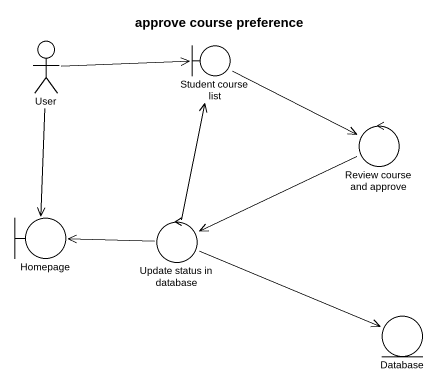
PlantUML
@startuml
title approve course preference
actor User
boundary "Student course list" as Student_course_list
control "Review course and approve" as Review_course_and_approve
boundary Homepage
control "Update status in database" as Update_status_in_database
entity "Database" as Database_
User -right-> Student_course_list
User --> Homepage
Student_course_list -right-> Review_course_and_approve
Review_course_and_approve -left-> Update_status_in_database
Update_status_in_database -up-> Student_course_list
Update_status_in_database -left-> Homepage
Update_status_in_database -right-> Database_
@enduml
